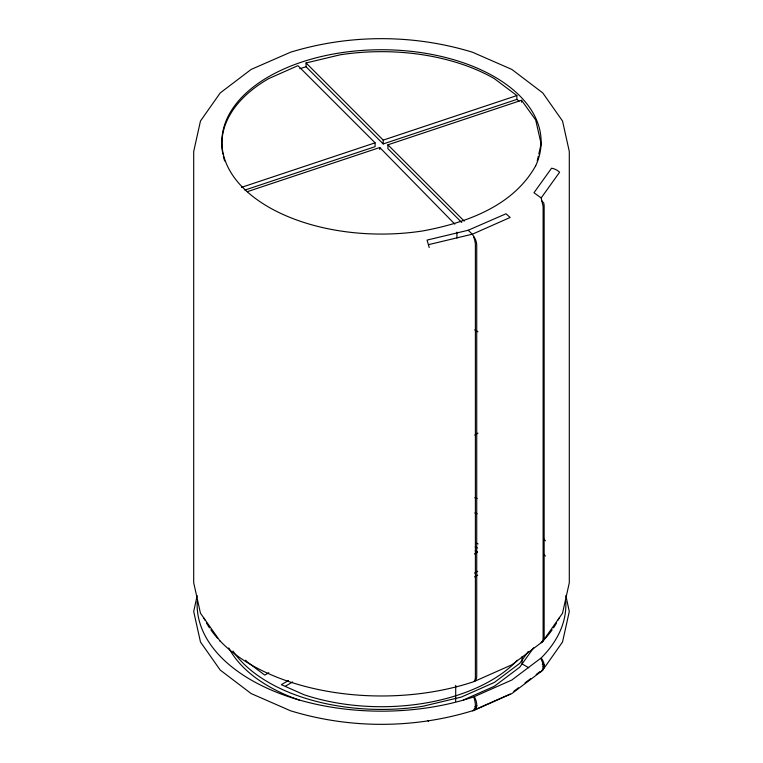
<?xml version="1.0" encoding="UTF-8"?>
<svg xmlns="http://www.w3.org/2000/svg" width="763" height="763" viewBox="0 0 763 763"><rect width="100%" height="100%" fill="white"/><g stroke="black" fill="none" stroke-linecap="round" stroke-linejoin="round"><path stroke-width="1.14" d="M455.721 685.336L455.683 701.302M456.913 238.037L456.932 232.086M197.159 595.588L193.697 611.516L200.478 641.998L220.221 670.067L251.132 693.557L290.531 710.782C349.54 728.856 413.46 728.856 472.469 710.782A11.741 4.788 71.6 0 0 473.68 696.915A184.369 106.438 0 0 1 286.735 696.037A184.369 106.438 0 0 1 197.236 601.282M537.247 160.859L538.287 156.32M538.802 154.04L541.129 143.826L535.693 119.972L521.558 100.268L387.909 144.817L387.909 148.651L461.72 222.453M541.167 197.932L559.584 172.257A11.741 9.261 24.9 0 0 551.563 168.213L533.976 192.734L541.167 197.932L543.122 206.468L543.122 637.734A11.741 6.781 60 0 1 540.69 643.114L511.868 664.802L474.3 681.445A11.741 6.781 60 0 0 476.722 676.075L476.722 244.799C476.446 238.895 472.478 233.907 468.148 230.264L427.07 240.087L429.216 247.527M528.206 651.554L519.746 663.343L494.376 682.427L461.319 697.077L422.816 706.28A159.629 92.161 0 0 1 232.992 651.068M533.652 647.797L519.746 667.177L494.376 686.261L463.446 699.967M542.779 641.311L562.522 613.242L569.303 582.76L569.303 151.484L562.522 121.002L542.779 92.933L511.868 69.443L472.469 52.218C413.46 34.144 349.54 34.144 290.531 52.218L251.132 69.443L220.221 92.933L200.478 121.002L193.697 151.484L193.697 582.76L200.478 613.242L220.221 641.311M542.283 664.563L543.638 662.665M543.094 666.7L544.448 664.821M542.779 670.067L562.522 641.998L569.303 611.516L565.841 595.588M513.871 691.288L518.516 687.787M525.03 682.885L530.609 678.688M536.189 674.492L538.974 672.394A11.741 6.781 60 0 0 540.69 658.307L511.868 680.005L474.3 696.648A11.741 6.781 60 0 1 472.574 710.725L510.151 694.082M540.69 671.86L511.868 693.557L474.3 710.2M268.853 672.718L264.732 675.093L247.317 661.988A154.937 89.452 0 0 1 245.61 660.224M474.472 554.005L477.552 552.221M288.528 680.52L281.337 684.678L304.027 694.731A154.937 89.452 0 0 0 517.39 660.224M474.615 573.08L477.705 571.306M285.448 686.137L292.649 681.979M474.615 576.914L477.705 575.14M299.802 68.67L306.058 66.791L383.217 143.949L516.866 99.4L519.021 101.031M474.891 706.748L477.037 705.804M474.233 708.913L476.35 707.969M468.148 230.264L505.993 213.783L510.151 217.465L472.469 234.155L428.587 244.646M241.442 187.374L375.091 142.834L375.091 146.658L244.809 190.092M516.866 95.575L494.376 78.656A159.629 92.161 0 0 0 340.184 54.802L306.058 62.957L383.217 140.115L516.866 95.575L516.866 99.4M247.26 191.694L379.783 147.526L454.843 224.131M475.177 546.976L477.342 547.929M475.177 550.81L477.342 551.763M528.797 667.797L522.083 663.924L522.083 656.523M427.852 720.654L428.587 721.273M387.909 144.817L464.238 221.136M375.091 142.834L297.923 65.666L268.624 78.656A159.629 92.161 0 0 0 222.872 154.126M542.016 201.031L543.8 203.111L544.143 205.705L544.143 636.971A11.741 8.298 45 0 1 541.167 642.761A184.369 106.438 0 0 0 552.174 629.79M521.558 100.268L521.558 102.185M383.217 140.115L383.217 143.949M379.783 147.526L379.783 149.443M306.058 62.957L306.058 66.791M477.953 433.107A130.378 75.279 0 0 1 474.777 435.053M474.777 329.864A130.378 75.279 0 0 1 477.953 331.81M539.06 672.327A11.741 8.298 45 0 0 541.167 657.954A184.369 106.438 0 0 0 565.764 601.282M474.824 512.936A184.369 106.438 0 0 1 477.113 513.728M543.761 554.196A184.369 106.438 0 0 1 545.421 556.017M559.117 618.068A184.369 106.438 0 0 1 558.135 620.042M556.523 622.99A184.369 106.438 0 0 1 553.499 627.863M220.097 640.977A184.369 106.438 0 0 0 473.68 681.721A11.741 4.788 71.6 0 0 475.397 676.657L475.397 245.39A11.741 4.788 71.6 0 0 473.68 236.892M217.579 638.259A184.369 106.438 0 0 1 210.826 629.79M209.501 627.863A184.369 106.438 0 0 1 206.477 622.99M204.865 620.042A184.369 106.438 0 0 1 203.883 618.068M474.824 497.743A184.369 106.438 0 0 1 477.113 498.525M543.761 539.002A184.369 106.438 0 0 1 545.421 540.814M475.969 542.97A159.629 92.161 0 0 1 478.143 543.905M224.656 160.983A159.629 92.161 0 0 1 223.368 156.425M299.382 700.129A159.629 92.161 0 0 1 228.795 647.949M535.693 165.762C513.108 206.344 466.002 222.92 422.816 230.931A159.629 92.161 0 0 1 222.472 149.939A159.629 92.161 0 0 1 395.415 50.091A159.629 92.161 0 0 1 535.693 165.762"/></g></svg>
